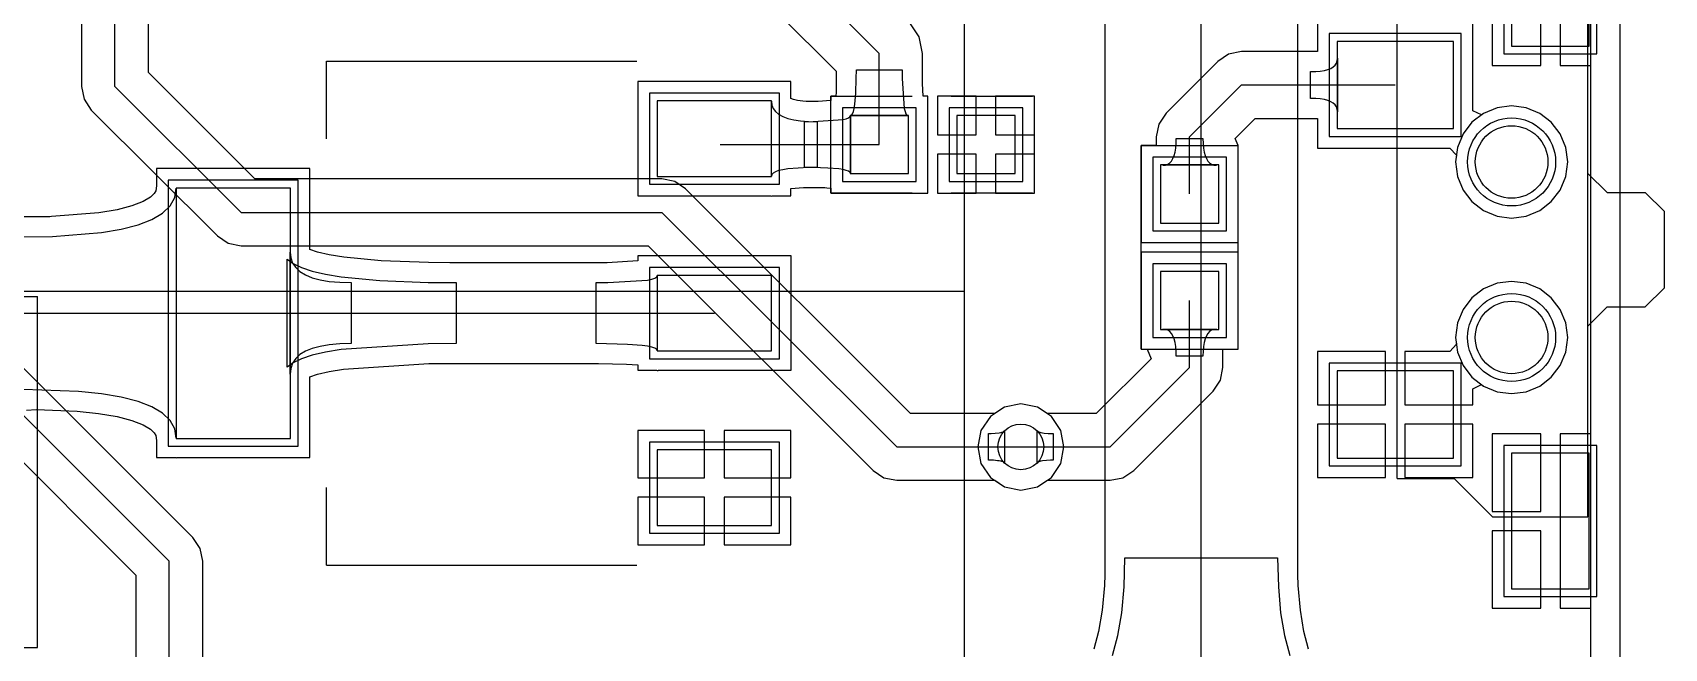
# Model space of a CAD drawing. Header units: millimetres. Extents: x 31.7 to 126, y 35.8 to 88.7.
# Drawn here: x 104.61 to 125.98, y 56.03 to 64.1 of the extents above; entities that cross this region are included whole.
import ezdxf

# ---------------------------------------------------------------- set-up
doc = ezdxf.new("R2010")
doc.units = ezdxf.units.MM
for name, color, linetype in [('BottomLayer', 5, 'Continuous'), ('BottomOverlay', 54, 'Continuous'), ('BottomSolder', 6, 'Continuous'), ('KeepOutLayer', 6, 'Continuous'), ('MultiLayer', 9, 'Continuous'), ('TopLayer', 1, 'Continuous'), ('TopOverlay', 2, 'Continuous'), ('TopPaste', 8, 'Continuous'), ('TopSolder', 216, 'Continuous')]:
    doc.layers.add(name, color=color, linetype=linetype)

# ---------------------------------------------------------------- blocks, each defined once
blk = doc.blocks.new('18650____________B_2')
at = {"layer": 'BottomOverlay'}
for p, q in [((76.531, 22), (76.531, 42.016)), ((76.531, 2.01), (76.531, 23.01)), ((-0.469, 22), (76.531, 22))]:
    blk.add_line(p, q, dxfattribs=at)
blk = doc.blocks.new('AMS1117_5')
at = {"layer": 'TopLayer'}
for p, q in [((-1.615, 3.468), (-1.615, 1.969)), ((1.665, 3.468), (-1.615, 3.468)), ((1.665, 1.969), (1.665, 3.468)), ((-1.615, 1.969), (1.665, 1.969)), ((-2.756, -2.832), (-2.756, -4.331)), ((-1.765, -2.832), (-2.756, -2.832)), ((-1.765, -4.331), (-1.765, -2.832)), ((-0.47, -2.831), (-0.47, -4.331)), ((0.52, -2.831), (-0.47, -2.831)), ((0.52, -4.331), (0.52, -2.831)), ((1.816, -2.832), (1.816, -4.331)), ((2.807, -2.832), (1.816, -2.832)), ((2.807, -4.331), (2.807, -2.832)), ((-2.756, -4.331), (-1.765, -4.331)), ((-0.47, -4.331), (0.52, -4.331)), ((1.816, -4.331), (2.807, -4.331))]:
    blk.add_line(p, q, dxfattribs=at)
at = {"layer": 'TopOverlay'}
for p, q in [((-3.277, 1.499), (-3.277, -2.565)), ((-3.277, 1.499), (-2.261, 1.499)), ((2.311, 1.499), (3.327, 1.499)), ((3.327, 1.499), (3.327, -2.565))]:
    blk.add_line(p, q, dxfattribs=at)
at = {"layer": 'TopPaste'}
for p, q in [((-1.615, 3.468), (-1.615, 1.969)), ((1.665, 3.468), (-1.615, 3.468)), ((1.665, 1.969), (1.665, 3.468)), ((-1.615, 1.969), (1.665, 1.969)), ((-2.756, -2.832), (-2.756, -4.331)), ((-1.765, -2.832), (-2.756, -2.832)), ((-1.765, -4.331), (-1.765, -2.832)), ((-0.47, -2.831), (-0.47, -4.331)), ((0.52, -2.831), (-0.47, -2.831)), ((0.52, -4.331), (0.52, -2.831)), ((1.816, -2.832), (1.816, -4.331)), ((2.807, -2.832), (1.816, -2.832)), ((2.807, -4.331), (2.807, -2.832)), ((-2.756, -4.331), (-1.765, -4.331)), ((-0.47, -4.331), (0.52, -4.331)), ((1.816, -4.331), (2.807, -4.331))]:
    blk.add_line(p, q, dxfattribs=at)
at = {"layer": 'TopSolder'}
for p, q in [((-1.716, 3.57), (-1.716, 1.868)), ((1.767, 3.57), (-1.716, 3.57)), ((1.767, 1.868), (1.767, 3.57)), ((-1.716, 1.868), (1.767, 1.868)), ((-2.857, -2.731), (-2.857, -4.432)), ((-1.664, -2.731), (-2.857, -2.731)), ((-1.664, -4.432), (-1.664, -2.731)), ((-0.571, -2.73), (-0.571, -4.433)), ((0.622, -2.73), (-0.571, -2.73)), ((0.622, -4.433), (0.622, -2.73)), ((1.714, -2.731), (1.714, -4.432)), ((2.908, -2.731), (1.714, -2.731)), ((2.908, -4.432), (2.908, -2.731)), ((-2.857, -4.432), (-1.664, -4.432)), ((-0.571, -4.433), (0.622, -4.433)), ((1.714, -4.432), (2.908, -4.432))]:
    blk.add_line(p, q, dxfattribs=at)
blk = doc.blocks.new('SWITCH_SIDE_11')
at = {"layer": 'BottomLayer'}
for centre in [(0, 0), (2.300224, 0)]:
    blk.add_circle(centre, 0.47498, dxfattribs=at)
at = {"layer": 'BottomSolder'}
for centre in [(0, 0), (2.300224, 0)]:
    blk.add_circle(centre, 0.57658, dxfattribs=at)
at = {"layer": 'MultiLayer'}
for centre in [(0, 0), (2.300224, 0)]:
    blk.add_circle(centre, 0.47498, dxfattribs=at)
at = {"layer": 'TopLayer'}
for p, q in [((-0.437388, 2.286), (-1.580388, 2.286)), ((-1.580388, 2.286), (-1.580388, 0.762)), ((-0.437388, 0.762), (-0.437388, 2.286)), ((3.880612, 2.286), (2.737612, 2.286)), ((2.737612, 2.286), (2.737612, 0.762)), ((3.880612, 0.762), (3.880612, 2.286)), ((-1.580388, 0.762), (-0.437388, 0.762)), ((2.737612, 0.762), (3.880612, 0.762)), ((-3.294888, 0), (-3.294888, -1.016)), ((-1.516888, 0), (-3.294888, 0)), ((-1.516888, -1.016), (-1.516888, 0)), ((3.817112, 0), (3.817112, -1.016)), ((5.595112, 0), (3.817112, 0)), ((5.595112, -1.016), (5.595112, 0)), ((-3.294888, -1.016), (-1.516888, -1.016)), ((3.817112, -1.016), (5.595112, -1.016))]:
    blk.add_line(p, q, dxfattribs=at)
for centre in [(0, 0), (2.300224, 0)]:
    blk.add_circle(centre, 0.47498, dxfattribs=at)
at = {"layer": 'TopOverlay'}
for p, q in [((-1.849882, 1.500124), (-1.849882, 0.750065)), ((-1.849882, 1.500124), (4.150106, 1.500124)), ((4.150106, 1.500124), (4.150106, 0.750062)), ((-1.849882, 0.750065), (-2.350008, 0.249936)), ((4.150106, 0.750062), (4.650232, 0.249936)), ((-2.350008, 0.249936), (-2.350008, -0.999998)), ((4.650232, 0.249936), (4.650232, -0.999998)), ((-2.350008, -0.999998), (0.150114, -0.999998)), ((0.150114, -0.999998), (0.40005, -1.249934)), ((0.150114, -0.999998), (2.15011, -0.999998)), ((2.15011, -0.999998), (1.900174, -1.249934)), ((2.15011, -0.999998), (4.650232, -0.999998)), ((0.40005, -1.249934), (0.40005, -1.75006)), ((1.900174, -1.249934), (1.900174, -1.75006)), ((0.40005, -1.75006), (0.649989, -1.999996)), ((1.900174, -1.75006), (1.650238, -1.999996)), ((0.649989, -1.999996), (1.650238, -1.999996))]:
    blk.add_line(p, q, dxfattribs=at)
at = {"layer": 'TopPaste'}
for p, q in [((-0.437388, 2.286), (-1.580388, 2.286)), ((-1.580388, 2.286), (-1.580388, 0.762)), ((-0.437388, 0.762), (-0.437388, 2.286)), ((3.880612, 2.286), (2.737612, 2.286)), ((2.737612, 2.286), (2.737612, 0.762)), ((3.880612, 0.762), (3.880612, 2.286)), ((-1.580388, 0.762), (-0.437388, 0.762)), ((2.737612, 0.762), (3.880612, 0.762)), ((-3.294888, 0), (-3.294888, -1.016)), ((-1.516888, 0), (-3.294888, 0)), ((-1.516888, -1.016), (-1.516888, 0)), ((3.817112, 0), (3.817112, -1.016)), ((5.595112, 0), (3.817112, 0)), ((5.595112, -1.016), (5.595112, 0)), ((-3.294888, -1.016), (-1.516888, -1.016)), ((3.817112, -1.016), (5.595112, -1.016))]:
    blk.add_line(p, q, dxfattribs=at)
at = {"layer": 'TopSolder'}
for p, q in [((-0.335788, 2.3876), (-1.681988, 2.3876)), ((-1.681988, 2.3876), (-1.681988, 0.6604)), ((-0.335788, 0.6604), (-0.335788, 2.3876)), ((3.982212, 2.3876), (2.636012, 2.3876)), ((2.636012, 2.3876), (2.636012, 0.6604)), ((3.982212, 0.6604), (3.982212, 2.3876)), ((-1.681988, 0.6604), (-0.335788, 0.6604)), ((2.636012, 0.6604), (3.982212, 0.6604)), ((-3.396488, 0.1016), (-3.396488, -1.1176)), ((-1.415288, 0.1016), (-3.396488, 0.1016)), ((-1.415288, -1.1176), (-1.415288, 0.1016)), ((3.715512, 0.1016), (3.715512, -1.1176)), ((5.696712, 0.1016), (3.715512, 0.1016)), ((5.696712, -1.1176), (5.696712, 0.1016)), ((-3.396488, -1.1176), (-1.415288, -1.1176)), ((3.715512, -1.1176), (5.696712, -1.1176))]:
    blk.add_line(p, q, dxfattribs=at)
for centre in [(0, 0), (2.300224, 0)]:
    blk.add_circle(centre, 0.57658, dxfattribs=at)
blk = doc.blocks.new('R0603_19')
at = {"layer": 'TopLayer'}
for p, q in [((-1.079, 0.381), (-1.079, -0.381)), ((-0.317, 0.381), (-1.079, 0.381)), ((-0.317, -0.381), (-0.317, 0.381)), ((0.317, 0.381), (0.317, -0.381)), ((1.079, 0.381), (0.317, 0.381)), ((1.079, -0.381), (1.079, 0.381)), ((-1.079, -0.381), (-0.317, -0.381)), ((0.317, -0.381), (1.079, -0.381))]:
    blk.add_line(p, q, dxfattribs=at)
at = {"layer": 'TopOverlay'}
for p, q in [((-1.333, -0.635), (-1.333, 0.635)), ((1.333, 0.635), (-1.333, 0.635)), ((1.333, -0.635), (1.333, 0.635)), ((1.333, -0.635), (-1.333, -0.635))]:
    blk.add_line(p, q, dxfattribs=at)
at = {"layer": 'TopPaste'}
for p, q in [((-1.079, 0.381), (-1.079, -0.381)), ((-0.317, 0.381), (-1.079, 0.381)), ((-0.317, -0.381), (-0.317, 0.381)), ((0.317, 0.381), (0.317, -0.381)), ((1.079, 0.381), (0.317, 0.381)), ((1.079, -0.381), (1.079, 0.381)), ((-1.079, -0.381), (-0.317, -0.381)), ((0.317, -0.381), (1.079, -0.381))]:
    blk.add_line(p, q, dxfattribs=at)
at = {"layer": 'TopSolder'}
for p, q in [((-1.181, 0.483), (-1.181, -0.483)), ((-0.216, 0.483), (-1.181, 0.483)), ((-0.216, -0.483), (-0.216, 0.483)), ((0.216, 0.483), (0.216, -0.483)), ((1.181, 0.483), (0.216, 0.483)), ((1.181, -0.483), (1.181, 0.483)), ((-1.181, -0.483), (-0.216, -0.483)), ((0.216, -0.483), (1.181, -0.483))]:
    blk.add_line(p, q, dxfattribs=at)
blk = doc.blocks.new('C0603_41')
at = {"layer": 'TopLayer'}
for p, q in [((-0.356, 0.559), (-0.356, -0.203)), ((0.406, 0.559), (-0.356, 0.559)), ((0.406, -0.203), (0.406, 0.559)), ((1.041, 0.559), (1.041, -0.203)), ((1.803, 0.559), (1.041, 0.559)), ((1.803, -0.203), (1.803, 0.559)), ((-0.356, -0.203), (0.406, -0.203)), ((1.041, -0.203), (1.803, -0.203))]:
    blk.add_line(p, q, dxfattribs=at)
at = {"layer": 'TopOverlay'}
for p, q in [((-0.61, -0.457), (-0.61, 0.813)), ((-0.61, 0.813), (0.457, 0.813)), ((0.965, 0.813), (2.032, 0.813)), ((2.057, -0.457), (2.057, 0.813)), ((-0.61, -0.457), (0.457, -0.457)), ((0.965, -0.457), (2.032, -0.457))]:
    blk.add_line(p, q, dxfattribs=at)
at = {"layer": 'TopPaste'}
for p, q in [((-0.356, 0.559), (-0.356, -0.203)), ((0.406, 0.559), (-0.356, 0.559)), ((0.406, -0.203), (0.406, 0.559)), ((1.041, 0.559), (1.041, -0.203)), ((1.803, 0.559), (1.041, 0.559)), ((1.803, -0.203), (1.803, 0.559)), ((-0.356, -0.203), (0.406, -0.203)), ((1.041, -0.203), (1.803, -0.203))]:
    blk.add_line(p, q, dxfattribs=at)
at = {"layer": 'TopSolder'}
for p, q in [((-0.457, 0.66), (-0.457, -0.305)), ((0.508, 0.66), (-0.457, 0.66)), ((0.508, -0.305), (0.508, 0.66)), ((0.94, 0.66), (0.94, -0.305)), ((1.905, 0.66), (0.94, 0.66)), ((1.905, -0.305), (1.905, 0.66)), ((-0.457, -0.305), (0.508, -0.305)), ((0.94, -0.305), (1.905, -0.305))]:
    blk.add_line(p, q, dxfattribs=at)
blk = doc.blocks.new('C3528_65')
at = {"layer": 'TopLayer'}
for p, q in [((-1.9, 1.1), (-1.9, -1.1)), ((-0.7, 1.1), (-1.9, 1.1)), ((-0.7, -1.1), (-0.7, 1.1)), ((0.7, 1.1), (0.7, -1.1)), ((1.9, 1.1), (0.7, 1.1)), ((1.9, -1.1), (1.9, 1.1)), ((-1.9, -1.1), (-0.7, -1.1)), ((0.7, -1.1), (1.9, -1.1))]:
    blk.add_line(p, q, dxfattribs=at)
at = {"layer": 'TopOverlay'}
for p, q in [((-2.3, 0), (-2.3, 1.5)), ((2.3, 1.5), (-2.3, 1.5)), ((2.3, -1.5), (2.3, 1.5)), ((-2.743, -1.372), (-2.743, 1.295)), ((-2.3, -1.5), (-2.3, 0)), ((2.3, -1.5), (-2.3, -1.5))]:
    blk.add_line(p, q, dxfattribs=at)
at = {"layer": 'TopPaste'}
for p, q in [((-1.9, 1.1), (-1.9, -1.1)), ((-0.7, 1.1), (-1.9, 1.1)), ((-0.7, -1.1), (-0.7, 1.1)), ((0.7, 1.1), (0.7, -1.1)), ((1.9, 1.1), (0.7, 1.1)), ((1.9, -1.1), (1.9, 1.1)), ((-1.9, -1.1), (-0.7, -1.1)), ((0.7, -1.1), (1.9, -1.1))]:
    blk.add_line(p, q, dxfattribs=at)
at = {"layer": 'TopSolder'}
for p, q in [((-2.002, 1.202), (-2.002, -1.202)), ((-0.598, 1.202), (-2.002, 1.202)), ((-0.598, -1.202), (-0.598, 1.202)), ((0.598, 1.202), (0.598, -1.202)), ((2.002, 1.202), (0.598, 1.202)), ((2.002, -1.202), (2.002, 1.202)), ((-2.002, -1.202), (-0.598, -1.202)), ((0.598, -1.202), (2.002, -1.202))]:
    blk.add_line(p, q, dxfattribs=at)

msp = doc.modelspace()

# ---------------------------------------------------------------- linework, layer by layer
at = {"layer": 'BottomLayer'}
for p, q in [((125.011, 85.928), (125.011, 38.684)), ((105.689, 63.398), (105.689, 74.701)), ((106.127, 63.58), (106.127, 74.358)), ((105.252, 74.34), (105.252, 63.398)), ((119.913, 51.225), (119.913, 70.231)), ((118.649, 64.308), (118.649, 57.003)), ((121.178, 57.003), (121.178, 64.308)), ((107.522, 62.185), (106.127, 63.58)), ((105.252, 63.398), (105.285, 63.231)), ((105.689, 63.398), (107.34, 61.747)), ((105.285, 63.231), (105.38, 63.089)), ((105.38, 63.089), (107.031, 61.438)), ((123.61, 63.045), (123.457, 62.928)), ((123.787, 63.118), (123.61, 63.045)), ((123.977, 63.143), (123.787, 63.118)), ((124.168, 63.118), (123.977, 63.143)), ((124.345, 63.045), (124.168, 63.118)), ((124.497, 62.928), (124.345, 63.045)), ((123.457, 62.928), (123.341, 62.775)), ((124.614, 62.775), (124.497, 62.928)), ((123.341, 62.775), (123.267, 62.598)), ((124.688, 62.598), (124.614, 62.775)), ((123.267, 62.598), (123.242, 62.408)), ((123.242, 62.408), (123.267, 62.217)), ((124.713, 62.408), (124.688, 62.598)), ((124.688, 62.217), (124.713, 62.408)), ((112.852, 62.185), (107.522, 62.185)), ((113.02, 62.152), (112.852, 62.185)), ((123.267, 62.217), (123.341, 62.04)), ((124.614, 62.04), (124.688, 62.217)), ((113.161, 62.057), (113.02, 62.152)), ((116.107, 59.111), (113.161, 62.057)), ((123.341, 62.04), (123.457, 61.888)), ((124.497, 61.888), (124.614, 62.04)), ((123.457, 61.888), (123.61, 61.771)), ((123.61, 61.771), (123.787, 61.698)), ((124.168, 61.698), (124.345, 61.771)), ((124.345, 61.771), (124.497, 61.888)), ((106.71, 57.485), (102.595, 61.599)), ((107.34, 61.747), (112.852, 61.747)), ((112.852, 61.747), (115.926, 58.674)), ((123.787, 61.698), (123.977, 61.673)), ((123.977, 61.673), (124.168, 61.698)), ((107.031, 61.438), (107.173, 61.343)), ((107.173, 61.343), (107.34, 61.31)), ((102.286, 61.29), (106.401, 57.175)), ((107.34, 61.31), (112.671, 61.31)), ((112.671, 61.31), (115.616, 58.365)), ((102.105, 60.853), (105.963, 56.994)), ((123.61, 60.744), (123.457, 60.627)), ((123.787, 60.818), (123.61, 60.744)), ((123.977, 60.843), (123.787, 60.818)), ((124.168, 60.818), (123.977, 60.843)), ((124.345, 60.744), (124.168, 60.818)), ((124.497, 60.627), (124.345, 60.744)), ((123.341, 60.475), (123.267, 60.298)), ((123.457, 60.627), (123.341, 60.475)), ((124.614, 60.475), (124.497, 60.627)), ((124.688, 60.298), (124.614, 60.475)), ((123.267, 60.298), (123.242, 60.108)), ((124.713, 60.108), (124.688, 60.298)), ((123.242, 60.108), (123.267, 59.917)), ((124.688, 59.917), (124.713, 60.108)), ((123.267, 59.917), (123.341, 59.74)), ((124.614, 59.74), (124.688, 59.917)), ((123.341, 59.74), (123.457, 59.588)), ((124.497, 59.588), (124.614, 59.74)), ((123.457, 59.588), (123.61, 59.471)), ((123.61, 59.471), (123.787, 59.397)), ((124.168, 59.397), (124.345, 59.471)), ((124.345, 59.471), (124.497, 59.588)), ((117.335, 59.196), (117.211, 59.113)), ((117.551, 59.239), (117.335, 59.196)), ((117.767, 59.196), (117.551, 59.239)), ((117.951, 59.073), (117.767, 59.196)), ((123.787, 59.397), (123.977, 59.372)), ((123.977, 59.372), (124.168, 59.397)), ((117.19, 59.111), (116.107, 59.111)), ((117.211, 59.113), (117.19, 59.111)), ((118.073, 58.89), (117.951, 59.073)), ((117.128, 58.499), (117.128, 58.849)), ((117.128, 58.849), (117.161, 58.849)), ((117.161, 58.849), (117.267, 58.858)), ((117.267, 58.858), (117.287, 58.862)), ((117.287, 58.862), (117.304, 58.866)), ((117.304, 58.866), (117.318, 58.871)), ((117.318, 58.871), (117.329, 58.877)), ((117.329, 58.877), (117.337, 58.884)), ((117.337, 58.884), (117.337, 58.464)), ((118.116, 58.674), (118.073, 58.89)), ((115.926, 58.674), (117.551, 58.674)), ((118.073, 58.458), (118.116, 58.674)), ((115.616, 58.365), (115.758, 58.27)), ((117.192, 58.498), (117.128, 58.499)), ((117.245, 58.493), (117.192, 58.498)), ((117.267, 58.49), (117.245, 58.493)), ((117.287, 58.486), (117.267, 58.49)), ((117.304, 58.482), (117.287, 58.486)), ((117.318, 58.477), (117.304, 58.482)), ((117.329, 58.471), (117.318, 58.477)), ((117.337, 58.464), (117.329, 58.471)), ((117.951, 58.275), (118.073, 58.458)), ((115.758, 58.27), (115.926, 58.237)), ((115.926, 58.237), (117.207, 58.237)), ((117.207, 58.237), (117.209, 58.236)), ((117.209, 58.236), (117.335, 58.152)), ((117.335, 58.152), (117.551, 58.109)), ((117.551, 58.109), (117.767, 58.152)), ((117.767, 58.152), (117.951, 58.275)), ((106.805, 57.343), (106.71, 57.485)), ((106.838, 57.175), (106.805, 57.343)), ((106.401, 47.415), (106.401, 57.175)), ((106.838, 47.415), (106.838, 57.175)), ((118.903, 56.842), (118.913, 57.222)), ((118.913, 57.222), (120.913, 57.222)), ((120.913, 57.222), (120.923, 56.842)), ((105.963, 56.994), (105.963, 47.596)), ((118.645, 56.856), (118.616, 56.534)), ((118.649, 57.003), (118.645, 56.856)), ((118.873, 56.501), (118.903, 56.842)), ((120.923, 56.842), (120.953, 56.501)), ((121.182, 56.856), (121.178, 57.003)), ((121.211, 56.534), (121.182, 56.856)), ((118.616, 56.534), (118.57, 56.256)), ((118.823, 56.201), (118.873, 56.501)), ((120.953, 56.501), (121.003, 56.201)), ((121.257, 56.256), (121.211, 56.534)), ((118.57, 56.256), (118.508, 56.023)), ((118.753, 55.94), (118.823, 56.201)), ((121.003, 56.201), (121.073, 55.94)), ((121.319, 56.023), (121.257, 56.256))]:
    msp.add_line(p, q, dxfattribs=at)
msp.add_circle((117.551, 58.674), 0.3, dxfattribs=at)
at = {"layer": 'KeepOutLayer'}
msp.add_line((125.4, 38.684), (125.4, 85.928), dxfattribs=at)
at = {"layer": 'MultiLayer'}
msp.add_circle((117.551, 58.674), 0.3, dxfattribs=at)
at = {"layer": 'TopLayer'}
for p, q in [((114.772, 64.755), (115.697, 63.83)), ((124.612, 64.814), (124.612, 63.671)), ((123.723, 64.687), (123.723, 63.671)), ((124.358, 63.671), (124.358, 64.687)), ((114.373, 64.355), (115.132, 63.596)), ((116.219, 64.046), (116.096, 64.23)), ((121.437, 64.242), (121.437, 63.856)), ((123.469, 63.08), (123.469, 64.242)), ((116.262, 63.83), (116.219, 64.046)), ((115.697, 62.636), (115.697, 63.83)), ((116.262, 63.437), (116.262, 63.83)), ((116.262, 63.83), (116.262, 63.83)), ((120.13, 63.726), (119.452, 63.047)), ((120.272, 63.821), (120.13, 63.726)), ((120.44, 63.854), (120.272, 63.821)), ((121.419, 63.854), (120.44, 63.854)), ((121.437, 63.856), (121.419, 63.854)), ((121.641, 63.655), (121.666, 63.677)), ((121.666, 63.677), (121.683, 63.704)), ((121.683, 63.704), (121.694, 63.733)), ((121.694, 63.733), (121.697, 63.767)), ((121.697, 63.767), (121.697, 63.067)), ((123.723, 63.671), (124.358, 63.671)), ((124.612, 63.671), (125.011, 63.671)), ((125.011, 63.671), (125.011, 58.845)), ((114.254, 63.462), (112.535, 63.462)), ((112.535, 63.462), (112.535, 61.963)), ((114.256, 63.462), (114.254, 63.462)), ((114.254, 63.462), (114.254, 63.462)), ((114.275, 63.462), (114.256, 63.462)), ((114.284, 63.464), (114.275, 63.462)), ((114.294, 63.462), (114.284, 63.464)), ((114.541, 63.462), (114.294, 63.462)), ((114.541, 63.24), (114.541, 63.462)), ((115.132, 63.596), (115.132, 63.348)), ((115.39, 63.308), (115.396, 63.5)), ((115.396, 63.5), (115.397, 63.614)), ((115.397, 63.614), (115.997, 63.614)), ((115.997, 63.614), (115.998, 63.5)), ((115.998, 63.5), (116.025, 63.11)), ((121.344, 63.592), (121.412, 63.593)), ((121.344, 63.242), (121.344, 63.592)), ((121.412, 63.593), (121.472, 63.599)), ((121.472, 63.599), (121.525, 63.607)), ((121.525, 63.607), (121.57, 63.62)), ((121.57, 63.62), (121.609, 63.635)), ((121.609, 63.635), (121.641, 63.655)), ((115.127, 63.271), (115.062, 63.271)), ((115.062, 63.271), (115.062, 63.213)), ((115.131, 63.324), (115.127, 63.271)), ((115.132, 63.348), (115.131, 63.324)), ((115.378, 63.164), (115.39, 63.308)), ((116.273, 63.271), (116.262, 63.437)), ((116.332, 63.271), (116.273, 63.271)), ((116.332, 63.026), (116.332, 63.271)), ((116.967, 63.271), (116.459, 63.271)), ((116.459, 63.271), (116.459, 62.763)), ((116.967, 62.763), (116.967, 63.271)), ((117.729, 63.271), (117.221, 63.271)), ((117.221, 63.271), (117.221, 62.763)), ((117.729, 62.763), (117.729, 63.271)), ((119.761, 62.738), (120.44, 63.417)), ((120.44, 63.417), (122.453, 63.417)), ((114.284, 62.22), (114.284, 63.205)), ((114.284, 63.205), (114.29, 63.154)), ((114.29, 63.154), (114.308, 63.108)), ((114.308, 63.108), (114.338, 63.068)), ((114.338, 63.068), (114.38, 63.033)), ((114.38, 63.033), (114.434, 63.004)), ((114.575, 63.228), (114.541, 63.24)), ((114.541, 63.24), (114.541, 63.24)), ((114.628, 63.215), (114.575, 63.228)), ((114.698, 63.205), (114.628, 63.215)), ((114.74, 63.201), (114.698, 63.205)), ((114.897, 63.201), (114.74, 63.201)), ((115.062, 63.213), (114.897, 63.201)), ((115.334, 63.02), (115.347, 63.038)), ((115.347, 63.038), (115.359, 63.068)), ((115.359, 63.068), (115.369, 63.11)), ((115.369, 63.11), (115.378, 63.164)), ((116.025, 63.11), (116.035, 63.068)), ((116.035, 63.068), (116.047, 63.038)), ((116.047, 63.038), (116.06, 63.02)), ((119.452, 63.047), (119.357, 62.905)), ((121.412, 63.24), (121.344, 63.242)), ((121.472, 63.235), (121.412, 63.24)), ((121.525, 63.226), (121.472, 63.235)), ((121.57, 63.214), (121.525, 63.226)), ((121.609, 63.198), (121.57, 63.214)), ((121.641, 63.179), (121.609, 63.198)), ((121.666, 63.156), (121.641, 63.179)), ((121.683, 63.13), (121.666, 63.156)), ((121.694, 63.1), (121.683, 63.13)), ((121.697, 63.067), (121.694, 63.1)), ((123.583, 63.024), (123.469, 63.08)), ((123.61, 63.045), (123.583, 63.024)), ((123.787, 63.118), (123.61, 63.045)), ((123.977, 63.143), (123.787, 63.118)), ((124.168, 63.118), (123.977, 63.143)), ((124.345, 63.045), (124.168, 63.118)), ((124.497, 62.928), (124.345, 63.045)), ((114.434, 63.004), (114.5, 62.979)), ((114.5, 62.979), (114.578, 62.961)), ((114.578, 62.961), (114.668, 62.947)), ((114.668, 62.947), (114.77, 62.939)), ((114.719, 62.936), (114.833, 62.937)), ((114.719, 62.336), (114.719, 62.936)), ((114.77, 62.939), (114.884, 62.936)), ((114.833, 62.937), (115.223, 62.964)), ((114.884, 62.936), (114.884, 62.336)), ((115.223, 62.964), (115.265, 62.975)), ((115.265, 62.975), (115.295, 62.986)), ((115.295, 62.986), (115.313, 63)), ((115.313, 63), (115.319, 63.014)), ((115.319, 63.014), (115.334, 63.02)), ((116.075, 63.014), (115.319, 63.014)), ((115.319, 63.014), (115.319, 62.258)), ((116.06, 63.02), (116.075, 63.014)), ((116.334, 63.016), (116.332, 63.026)), ((116.332, 63.005), (116.334, 63.014)), ((116.332, 62.001), (116.332, 63.005)), ((116.334, 63.015), (116.334, 63.016)), ((116.334, 63.014), (116.334, 63.015)), ((119.357, 62.905), (119.324, 62.738)), ((120.358, 62.716), (120.621, 62.979)), ((120.621, 62.979), (121.419, 62.979)), ((121.419, 62.979), (121.437, 62.978)), ((121.437, 62.978), (121.437, 62.591)), ((124.614, 62.775), (124.497, 62.928)), ((113.614, 62.636), (115.697, 62.636)), ((116.459, 62.763), (116.967, 62.763)), ((117.221, 62.763), (117.729, 62.763)), ((119.322, 62.624), (119.126, 62.624)), ((119.126, 62.624), (119.126, 61.354)), ((119.324, 62.642), (119.322, 62.624)), ((119.324, 62.738), (119.324, 62.642)), ((119.579, 62.59), (119.584, 62.65)), ((119.584, 62.65), (119.586, 62.717)), ((119.586, 62.717), (119.936, 62.717)), ((119.761, 61.989), (119.761, 62.738)), ((119.936, 62.717), (119.938, 62.65)), ((119.938, 62.65), (119.943, 62.59)), ((120.396, 62.624), (120.358, 62.716)), ((120.396, 61.354), (120.396, 62.624)), ((120.396, 62.624), (120.396, 62.624)), ((124.688, 62.598), (124.614, 62.775)), ((116.967, 62.509), (116.459, 62.509)), ((116.459, 62.509), (116.459, 62.001)), ((116.967, 62.001), (116.967, 62.509)), ((117.729, 62.509), (117.221, 62.509)), ((117.221, 62.509), (117.221, 62.001)), ((117.729, 62.001), (117.729, 62.509)), ((119.474, 62.378), (119.5, 62.395)), ((119.5, 62.395), (119.523, 62.42)), ((119.523, 62.42), (119.542, 62.452)), ((119.542, 62.452), (119.558, 62.491)), ((119.558, 62.491), (119.57, 62.537)), ((119.57, 62.537), (119.579, 62.59)), ((119.943, 62.59), (119.952, 62.537)), ((119.952, 62.537), (119.964, 62.491)), ((119.964, 62.491), (119.98, 62.452)), ((119.98, 62.452), (119.999, 62.42)), ((119.999, 62.42), (120.022, 62.395)), ((120.022, 62.395), (120.048, 62.378)), ((121.437, 62.591), (123.17, 62.591)), ((123.17, 62.591), (123.254, 62.496)), ((123.254, 62.496), (123.242, 62.408)), ((123.242, 62.408), (123.267, 62.217)), ((124.713, 62.408), (124.688, 62.598)), ((124.688, 62.217), (124.713, 62.408)), ((106.482, 62.321), (106.235, 62.321)), ((106.235, 62.321), (106.235, 62.096)), ((106.492, 62.323), (106.482, 62.321)), ((106.501, 62.321), (106.492, 62.323)), ((108.241, 62.321), (106.501, 62.321)), ((108.241, 61.26), (108.241, 62.321)), ((114.29, 62.242), (114.284, 62.22)), ((114.308, 62.262), (114.29, 62.242)), ((114.338, 62.28), (114.308, 62.262)), ((114.38, 62.295), (114.338, 62.28)), ((114.434, 62.307), (114.38, 62.295)), ((114.5, 62.318), (114.434, 62.307)), ((114.77, 62.335), (114.5, 62.318)), ((114.833, 62.336), (114.719, 62.336)), ((114.884, 62.336), (114.77, 62.335)), ((115.025, 62.329), (114.833, 62.336)), ((115.169, 62.317), (115.025, 62.329)), ((115.223, 62.308), (115.169, 62.317)), ((115.265, 62.298), (115.223, 62.308)), ((115.295, 62.287), (115.265, 62.298)), ((115.313, 62.273), (115.295, 62.287)), ((115.319, 62.258), (115.313, 62.273)), ((119.411, 62.364), (119.444, 62.367)), ((120.111, 62.364), (119.411, 62.364)), ((119.444, 62.367), (119.474, 62.378)), ((120.048, 62.378), (120.078, 62.367)), ((120.078, 62.367), (120.111, 62.364)), ((123.267, 62.217), (123.341, 62.04)), ((124.614, 62.04), (124.688, 62.217)), ((106.204, 61.994), (106.154, 61.946)), ((106.224, 62.029), (106.204, 61.994)), ((106.235, 62.096), (106.224, 62.029)), ((106.472, 61.943), (106.492, 62.064)), ((106.492, 62.064), (106.492, 58.79)), ((112.535, 61.963), (114.275, 61.963)), ((114.275, 61.963), (114.284, 61.961)), ((114.284, 61.961), (114.294, 61.963)), ((114.294, 61.963), (114.541, 61.963)), ((114.541, 62.061), (114.705, 62.072)), ((114.541, 61.963), (114.541, 62.061)), ((114.705, 62.072), (114.986, 62.072)), ((114.986, 62.072), (115.01, 62.071)), ((115.01, 62.071), (115.062, 62.066)), ((115.062, 62.066), (115.062, 62.001)), ((115.062, 62.001), (115.308, 62.001)), ((115.308, 62.001), (115.317, 61.999)), ((115.317, 61.999), (115.318, 62)), ((115.318, 62), (115.319, 61.999)), ((115.319, 61.999), (115.329, 62.001)), ((115.329, 62.001), (116.332, 62.001)), ((116.459, 62.001), (116.967, 62.001)), ((117.221, 62.001), (117.729, 62.001)), ((123.341, 62.04), (123.457, 61.888)), ((124.497, 61.888), (124.614, 62.04)), ((105.717, 61.782), (105.48, 61.741)), ((105.912, 61.833), (105.717, 61.782)), ((106.058, 61.89), (105.912, 61.833)), ((106.154, 61.946), (106.058, 61.89)), ((106.312, 61.739), (106.412, 61.834)), ((106.412, 61.834), (106.472, 61.943)), ((123.457, 61.888), (123.61, 61.771)), ((123.61, 61.771), (123.787, 61.698)), ((124.168, 61.698), (124.345, 61.771)), ((124.345, 61.771), (124.497, 61.888)), ((104.838, 61.691), (104.12, 61.691)), ((104.859, 61.692), (104.838, 61.691)), ((105.48, 61.741), (104.859, 61.692)), ((105.772, 61.529), (105.992, 61.586)), ((105.992, 61.586), (106.172, 61.656)), ((106.172, 61.656), (106.312, 61.739)), ((123.787, 61.698), (123.977, 61.673)), ((123.977, 61.673), (124.168, 61.698)), ((104.492, 61.427), (104.872, 61.433)), ((104.872, 61.433), (105.512, 61.484)), ((105.512, 61.484), (105.772, 61.529)), ((119.126, 61.354), (120.396, 61.354)), ((107.945, 59.719), (107.945, 61.134)), ((107.945, 61.134), (108.022, 61.076)), ((107.984, 59.627), (107.984, 61.227)), ((107.984, 61.227), (107.992, 61.151)), ((107.992, 61.151), (108.016, 61.083)), ((108.342, 61.227), (108.241, 61.26)), ((108.496, 61.192), (108.342, 61.227)), ((108.685, 61.16), (108.496, 61.192)), ((109.174, 61.113), (108.685, 61.16)), ((109.796, 61.089), (109.174, 61.113)), ((112.534, 61.111), (112.134, 61.086)), ((112.781, 61.176), (112.534, 61.176)), ((112.534, 61.176), (112.534, 61.111)), ((112.791, 61.178), (112.781, 61.176)), ((112.796, 61.177), (112.791, 61.178)), ((112.801, 61.177), (112.796, 61.177)), ((112.808, 61.176), (112.801, 61.177)), ((114.542, 61.176), (112.808, 61.176)), ((114.542, 59.678), (114.542, 61.176)), ((120.396, 61.227), (119.126, 61.227)), ((119.126, 61.227), (119.126, 59.957)), ((120.396, 59.957), (120.396, 61.227)), ((108.016, 61.083), (108.056, 61.023)), ((108.022, 61.076), (108.132, 61.023)), ((108.056, 61.023), (108.112, 60.971)), ((108.112, 60.971), (108.184, 60.927)), ((108.132, 61.023), (108.273, 60.977)), ((108.184, 60.927), (108.272, 60.891)), ((108.273, 60.977), (108.446, 60.937)), ((108.446, 60.937), (108.651, 60.903)), ((108.651, 60.903), (109.157, 60.854)), ((110.076, 61.086), (109.796, 61.089)), ((112.1, 61.086), (110.076, 61.086)), ((112.134, 61.086), (112.1, 61.086)), ((112.759, 60.885), (112.783, 60.901)), ((112.783, 60.901), (112.791, 60.919)), ((112.791, 60.919), (112.791, 59.935)), ((108.272, 60.891), (108.376, 60.863)), ((108.376, 60.863), (108.496, 60.843)), ((108.496, 60.843), (108.632, 60.831)), ((108.632, 60.831), (108.784, 60.827)), ((108.784, 60.827), (108.784, 60.027)), ((109.157, 60.854), (109.79, 60.83)), ((109.79, 60.83), (110.155, 60.827)), ((110.155, 60.827), (110.155, 60.027)), ((111.991, 60.827), (112.143, 60.828)), ((111.991, 60.027), (111.991, 60.827)), ((112.143, 60.828), (112.663, 60.86)), ((112.663, 60.86), (112.719, 60.872)), ((112.719, 60.872), (112.759, 60.885)), ((123.61, 60.744), (123.457, 60.627)), ((123.787, 60.818), (123.61, 60.744)), ((123.977, 60.843), (123.787, 60.818)), ((124.168, 60.818), (123.977, 60.843)), ((124.345, 60.744), (124.168, 60.818)), ((124.497, 60.627), (124.345, 60.744)), ((119.761, 59.715), (119.761, 60.592)), ((123.341, 60.475), (123.267, 60.298)), ((123.457, 60.627), (123.341, 60.475)), ((124.614, 60.475), (124.497, 60.627)), ((124.688, 60.298), (124.614, 60.475)), ((103.251, 60.427), (107.238, 60.427)), ((107.238, 60.427), (113.538, 60.427)), ((123.267, 60.298), (123.242, 60.108)), ((124.713, 60.108), (124.688, 60.298)), ((119.444, 60.213), (119.411, 60.217)), ((119.411, 60.217), (120.111, 60.217)), ((119.474, 60.203), (119.444, 60.213)), ((119.5, 60.185), (119.474, 60.203)), ((119.523, 60.16), (119.5, 60.185)), ((119.542, 60.129), (119.523, 60.16)), ((119.558, 60.09), (119.542, 60.129)), ((119.57, 60.044), (119.558, 60.09)), ((119.579, 59.991), (119.57, 60.044)), ((119.952, 60.044), (119.943, 59.991)), ((119.964, 60.09), (119.952, 60.044)), ((119.98, 60.129), (119.964, 60.09)), ((119.999, 60.16), (119.98, 60.129)), ((120.022, 60.185), (119.999, 60.16)), ((120.048, 60.203), (120.022, 60.185)), ((120.078, 60.213), (120.048, 60.203)), ((120.111, 60.217), (120.078, 60.213)), ((123.242, 60.108), (123.254, 60.02)), ((124.688, 59.917), (124.713, 60.108)), ((108.056, 59.831), (108.016, 59.771)), ((108.132, 59.83), (108.022, 59.777)), ((108.112, 59.883), (108.056, 59.831)), ((108.184, 59.927), (108.112, 59.883)), ((108.273, 59.876), (108.132, 59.83)), ((108.272, 59.963), (108.184, 59.927)), ((108.376, 59.991), (108.272, 59.963)), ((108.446, 59.916), (108.273, 59.876)), ((108.496, 60.011), (108.376, 59.991)), ((108.651, 59.95), (108.446, 59.916)), ((108.632, 60.023), (108.496, 60.011)), ((108.784, 60.027), (108.632, 60.023)), ((109.79, 60.024), (108.651, 59.95)), ((110.155, 60.027), (109.79, 60.024)), ((112.399, 60.018), (111.991, 60.027)), ((112.591, 60.004), (112.399, 60.018)), ((112.663, 59.993), (112.591, 60.004)), ((112.719, 59.982), (112.663, 59.993)), ((112.759, 59.968), (112.719, 59.982)), ((112.783, 59.952), (112.759, 59.968)), ((112.791, 59.935), (112.783, 59.952)), ((119.257, 59.83), (118.538, 59.111)), ((119.126, 59.957), (119.204, 59.957)), ((119.204, 59.957), (119.257, 59.83)), ((119.584, 59.931), (119.579, 59.991)), ((119.586, 59.864), (119.584, 59.931)), ((119.936, 59.864), (119.586, 59.864)), ((119.938, 59.931), (119.936, 59.864)), ((119.943, 59.991), (119.938, 59.931)), ((120.198, 59.939), (120.2, 59.957)), ((120.198, 59.715), (120.198, 59.939)), ((120.2, 59.957), (120.396, 59.957)), ((122.326, 59.924), (121.437, 59.924)), ((121.437, 59.924), (121.437, 59.226)), ((122.326, 59.226), (122.326, 59.924)), ((123.17, 59.924), (122.58, 59.924)), ((122.58, 59.924), (122.58, 59.226)), ((123.254, 60.02), (123.17, 59.924)), ((124.614, 59.74), (124.688, 59.917)), ((108.022, 59.777), (107.945, 59.719)), ((107.992, 59.703), (107.984, 59.627)), ((108.016, 59.771), (107.992, 59.703)), ((108.241, 59.593), (108.342, 59.626)), ((108.342, 59.626), (108.496, 59.662)), ((108.496, 59.662), (108.681, 59.692)), ((108.681, 59.692), (109.8, 59.765)), ((109.8, 59.765), (110.076, 59.767)), ((110.076, 59.767), (112.021, 59.767)), ((112.021, 59.767), (112.387, 59.76)), ((112.387, 59.76), (112.534, 59.748)), ((112.534, 59.748), (112.534, 59.678)), ((112.534, 59.678), (112.781, 59.678)), ((112.781, 59.678), (112.791, 59.676)), ((112.791, 59.676), (112.796, 59.677)), ((112.796, 59.677), (112.801, 59.676)), ((112.801, 59.676), (112.808, 59.678)), ((112.808, 59.678), (114.542, 59.678)), ((118.72, 58.674), (119.761, 59.715)), ((120.165, 59.548), (120.198, 59.715)), ((124.497, 59.588), (124.614, 59.74)), ((105.212, 59.401), (104.492, 59.427)), ((105.512, 59.369), (105.212, 59.401)), ((108.241, 58.533), (108.241, 59.593)), ((119.029, 58.365), (120.07, 59.406)), ((120.07, 59.406), (120.165, 59.548)), ((123.469, 59.435), (123.583, 59.491)), ((123.469, 59.226), (123.469, 59.435)), ((123.583, 59.491), (123.61, 59.471)), ((123.61, 59.471), (123.787, 59.397)), ((124.168, 59.397), (124.345, 59.471)), ((124.345, 59.471), (124.497, 59.588)), ((105.772, 59.325), (105.512, 59.369)), ((105.992, 59.267), (105.772, 59.325)), ((106.172, 59.197), (105.992, 59.267)), ((106.312, 59.114), (106.172, 59.197)), ((117.335, 59.196), (117.152, 59.073)), ((117.551, 59.239), (117.335, 59.196)), ((117.767, 59.196), (117.551, 59.239)), ((117.894, 59.112), (117.767, 59.196)), ((121.437, 59.226), (122.326, 59.226)), ((122.58, 59.226), (123.469, 59.226)), ((123.787, 59.397), (123.977, 59.372)), ((123.977, 59.372), (124.168, 59.397)), ((104.529, 59.157), (104.656, 59.162)), ((104.656, 59.162), (105.193, 59.143)), ((105.193, 59.143), (105.476, 59.113)), ((105.476, 59.113), (105.717, 59.071)), ((105.717, 59.071), (105.912, 59.021)), ((105.912, 59.021), (106.058, 58.964)), ((106.412, 59.019), (106.312, 59.114)), ((106.472, 58.911), (106.412, 59.019)), ((117.152, 59.073), (117.029, 58.89)), ((117.895, 59.111), (117.894, 59.112)), ((118.538, 59.111), (117.895, 59.111)), ((122.326, 58.972), (121.437, 58.972)), ((121.437, 58.972), (121.437, 58.273)), ((122.326, 58.273), (122.326, 58.972)), ((123.469, 58.972), (122.58, 58.972)), ((122.58, 58.972), (122.58, 58.273)), ((123.469, 58.273), (123.469, 58.972)), ((106.058, 58.964), (106.154, 58.907)), ((106.154, 58.907), (106.204, 58.859)), ((106.204, 58.859), (106.224, 58.824)), ((106.224, 58.824), (106.235, 58.757)), ((106.235, 58.757), (106.235, 58.533)), ((106.492, 58.79), (106.472, 58.911)), ((113.411, 58.89), (112.535, 58.89)), ((112.535, 58.89), (112.535, 58.268)), ((113.411, 58.268), (113.411, 58.89)), ((114.541, 58.89), (113.665, 58.89)), ((113.665, 58.89), (113.665, 58.268)), ((114.541, 58.268), (114.541, 58.89)), ((117.029, 58.89), (116.986, 58.674)), ((117.765, 58.464), (117.765, 58.884)), ((117.765, 58.884), (117.774, 58.877)), ((117.774, 58.877), (117.785, 58.871)), ((117.785, 58.871), (117.799, 58.866)), ((117.799, 58.866), (117.815, 58.862)), ((117.815, 58.862), (117.835, 58.858)), ((117.835, 58.858), (117.857, 58.855)), ((117.857, 58.855), (117.91, 58.85)), ((117.91, 58.85), (117.975, 58.849)), ((117.975, 58.849), (117.975, 58.499)), ((124.358, 58.845), (123.723, 58.845)), ((123.723, 58.845), (123.723, 57.829)), ((124.358, 57.829), (124.358, 58.845)), ((125.011, 58.845), (124.612, 58.845)), ((124.612, 58.845), (124.612, 57.702)), ((116.986, 58.674), (117.029, 58.458)), ((117.551, 58.674), (118.72, 58.674)), ((106.235, 58.533), (106.482, 58.533)), ((106.482, 58.533), (106.492, 58.531)), ((106.492, 58.531), (106.501, 58.533)), ((106.501, 58.533), (108.241, 58.533)), ((117.029, 58.458), (117.152, 58.275)), ((117.774, 58.471), (117.765, 58.464)), ((117.785, 58.477), (117.774, 58.471)), ((117.799, 58.482), (117.785, 58.477)), ((117.815, 58.486), (117.799, 58.482)), ((117.835, 58.49), (117.815, 58.486)), ((117.941, 58.499), (117.835, 58.49)), ((117.975, 58.499), (117.941, 58.499)), ((118.887, 58.27), (119.029, 58.365)), ((112.535, 58.268), (113.411, 58.268)), ((113.665, 58.268), (114.541, 58.268)), ((117.152, 58.275), (117.335, 58.152)), ((117.335, 58.152), (117.551, 58.109)), ((117.551, 58.109), (117.767, 58.152)), ((117.767, 58.152), (117.891, 58.235)), ((117.891, 58.235), (117.913, 58.237)), ((117.913, 58.237), (118.72, 58.237)), ((118.72, 58.237), (118.887, 58.27)), ((121.437, 58.273), (122.326, 58.273)), ((122.58, 58.273), (123.469, 58.273)), ((113.411, 58.014), (112.535, 58.014)), ((112.535, 58.014), (112.535, 57.391)), ((113.411, 57.391), (113.411, 58.014)), ((114.541, 58.014), (113.665, 58.014)), ((113.665, 58.014), (113.665, 57.391)), ((114.541, 57.391), (114.541, 58.014)), ((123.723, 57.829), (124.358, 57.829)), ((124.612, 57.702), (124.612, 56.559)), ((124.358, 57.575), (123.723, 57.575)), ((123.723, 57.575), (123.723, 56.559)), ((124.358, 56.559), (124.358, 57.575)), ((112.535, 57.391), (113.411, 57.391)), ((113.665, 57.391), (114.541, 57.391)), ((123.723, 56.559), (124.358, 56.559)), ((124.612, 56.559), (125.011, 56.559)), ((125.011, 56.559), (125.011, 38.684))]:
    msp.add_line(p, q, dxfattribs=at)
msp.add_circle((117.551, 58.674), 0.3, dxfattribs=at)

# ---------------------------------------------------------------- block references
for name, p, rotation in [('18650____________B_2', (40.283, 38.715), 360), ('SWITCH_SIDE_11', (123.977, 60.108), 90), ('AMS1117_5', (109.957, 60.401), 90), ('C0603_41', (115.672, 62.459), 360), ('R0603_19', (119.761, 61.29), 270), ('C3528_65', (103.175, 58.344), 270)]:
    msp.add_blockref(name, p, dxfattribs=dict(rotation=rotation))

doc.saveas('drawing.dxf')
